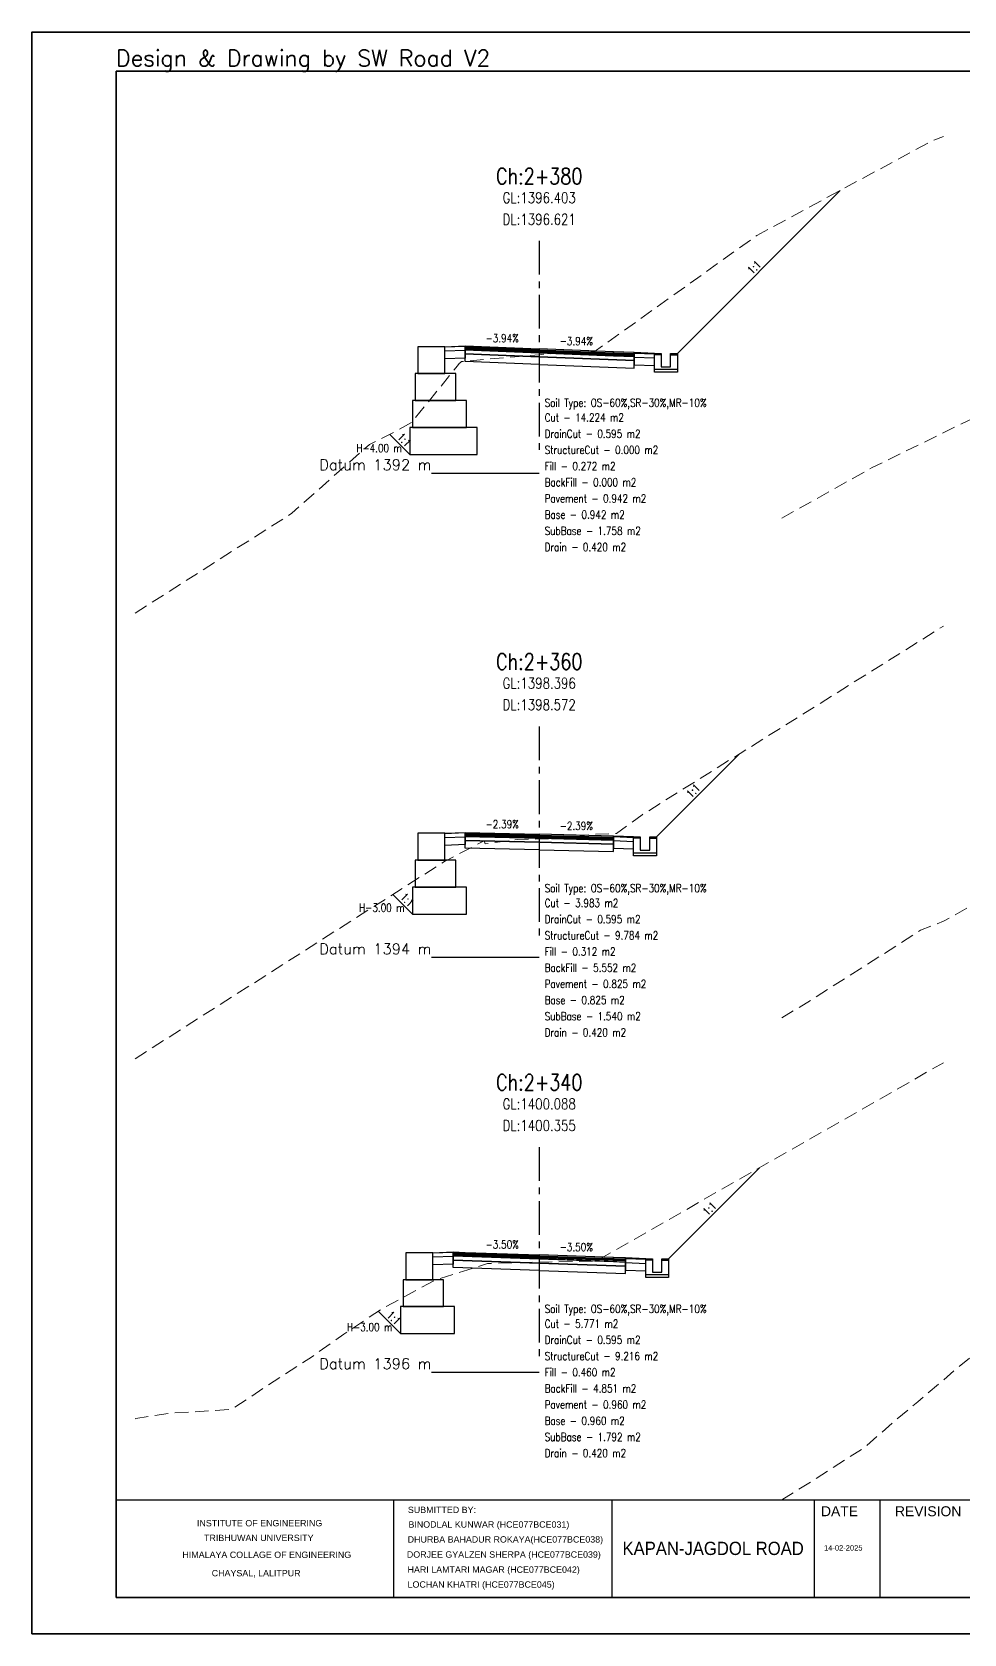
# Model space of a CAD drawing. Extents: x -19 to 1577, y -12 to 48.
# Drawn here: x 1385.2 to 1419.8, y -11.7 to 47.7 of the extents above; entities that cross this region are included whole.
import ezdxf
from ezdxf.enums import TextEntityAlignment as Align

# ---------------------------------------------------------------- set-up
doc = ezdxf.new("R2010")
doc.units = 0
doc.header["$MEASUREMENT"] = 0
doc.linetypes.add('Center', pattern=[2, 1.25, -0.25, 0.25, -0.25])
doc.linetypes.add('Dashed', pattern=[0.75, 0.5, -0.25])
for name, color, linetype in [('BackFill-Area', 7, 'Continuous'), ('Base', 6, 'Continuous'), ('Base-Area', 7, 'Continuous'), ('Cut-Area', 7, 'Continuous'), ('CutFillLine', 4, 'Continuous'), ('Drain', 3, 'Continuous'), ('Drain-Area', 7, 'Continuous'), ('DrainCut-Area', 7, 'Continuous'), ('ExtraWideningLayers', 7, 'Continuous'), ('Fill-Area', 7, 'Continuous'), ('Frame', 7, 'Continuous'), ('GabionRetainingWall', 140, 'Continuous'), ('Height', 7, 'Continuous'), ('L_CF_Slope', 7, 'Continuous'), ('L_Slope', 7, 'Continuous'), ('Pavement-Area', 7, 'Continuous'), ('PavementLayers', 1, 'Continuous'), ('R_CF_Slope', 7, 'Continuous'), ('R_Slope', 7, 'Continuous'), ('Shoulder', 2, 'Continuous'), ('Soil Type', 7, 'Continuous'), ('StructureCut-Area', 7, 'Continuous'), ('SubBase', 7, 'Continuous'), ('SubBase-Area', 7, 'Continuous')]:
    doc.layers.add(name, color=color, linetype=linetype)
for name, color, linetype, lineweight in [('CenterLine', 5, 'Center', 25), ('ChainageTxt', 7, 'Continuous', 25), ('DatumLabel', 1, 'Continuous', 25), ('DLTxt', 1, 'Continuous', 25), ('GL', 104, 'Dashed', 18), ('GLTxt', 3, 'Continuous', 25)]:
    doc.layers.add(name, color=color, linetype=linetype, lineweight=lineweight)
doc.styles.add('ARIAL', font='arial.ttf')
doc.styles.get("Standard").update_dxf_attribs({"font": 'simplex.shx'})

# ---------------------------------------------------------------- blocks, each defined once
blk = doc.blocks.new('SheetA3-1')
at = {"layer": 'Frame', "color": 6, "linetype": 'Continuous', "lineweight": 35}
for p, q in [((397, 0), (0, 0)), ((0, 0), (0, -283)), ((0, -283), (397, -283))]:
    blk.add_line(p, q, dxfattribs=at)
at = {"layer": 'Frame', "linetype": 'Continuous', "lineweight": 30}
for p, q in [((397, -264.94), (0, -264.94)), ((51.51, -282.86), (51.51, -264.94)), ((91.94, -264.94), (91.94, -282.86)), ((129.6, -282.86), (129.6, -264.94)), ((141.75, -282.86), (141.75, -264.94))]:
    blk.add_line(p, q, dxfattribs=at)
at = {"layer": 'Frame', "color": 6, "linetype": 'Continuous', "lineweight": 35}
blk.add_lwpolyline([(-15.62, -289.77), (404.38, -289.77), (404.38, 7.23), (-15.62, 7.23)], close=True, dxfattribs=at)
at = {"color": 1, "style": 'ARIAL'}
for tag, height, p in [('DWGNUM', 4, (397, -274.34)), ('SHEETNUM', 3, (397, -280.11))]:
    blk.add_attdef(tag, text='', height=height, dxfattribs=at).set_placement(p, align=Align.MIDDLE_RIGHT)
at = {"style": 'ARIAL'}
blk.add_attdef('CHRANGE', text='', height=3, dxfattribs=at).set_placement((332.51, -278.38), align=Align.MIDDLE_CENTER)
at = {"layer": 'Frame', "linetype": 'Continuous', "style": 'ARIAL'}
for s, height, p in [('SUBMITTED BY:', 1.1795, (54.13, -267.35)), ('DATE', 1.843, (130.78, -267.94)), ('REVISION', 1.843, (144.51, -267.94)), ('BINODLAL KUNWAR (HCE077BCE031)', 1.1795, (54.23, -270.06)), ('DHURBA BAHADUR ROKAYA(HCE077BCE038)', 1.1795, (54.09, -272.83)), ('DORJEE GYALZEN SHERPA (HCE077BCE039)', 1.1795, (53.94, -275.63)), ('14-02-2025', 1, (131.34, -274.31)), ('HARI LAMTARI MAGAR (HCE077BCE042)', 1.1795, (54.07, -278.43)), ('LOCHAN KHATRI (HCE077BCE045)', 1.1795, (54.07, -281.19))]:
    blk.add_text(s, height=height, dxfattribs=at).set_placement(p)
blk.add_text('INSTITUTE OF ENGINEERING', height=1.1795, dxfattribs=at).set_placement((26.62, -269.82), align=Align.CENTER)
for s, p in [('TRIBHUWAN UNIVERSITY', (26.46, -271.96)), ('HIMALAYA COLLAGE OF ENGINEERING', (27.95, -275.09)), ('CHAYSAL, LALITPUR', (25.97, -278.6))]:
    blk.add_text(s, height=1.1795, dxfattribs=at).set_placement(p, align=Align.MIDDLE)
at = {"layer": 'Frame', "linetype": 'Continuous', "lineweight": 30, "style": 'ARIAL', "width": 0.9}
for tag, height, p in [('DWGNAME', 3.07, (332.51, -269.42)), ('KAPAN-JAGDOLROAD', 2.46, (110.77, -273.9))]:
    blk.add_attdef(tag, text='', height=height, dxfattribs=at).set_placement(p, align=Align.MIDDLE_CENTER)
at = {"layer": 'Frame', "color": 7, "linetype": 'Continuous', "style": 'ARIAL'}
for tag, p in [('V1', (269.08, -274.49)), ('V2', (299.8, -274.49))]:
    blk.add_attdef(tag, text='', height=1.13, dxfattribs=at).set_placement(p, align=Align.BOTTOM_CENTER)
blk.add_attdef('HSCALE', (282.14, -271.91), '', height=1.13, dxfattribs=at)

msp = doc.modelspace()

# ---------------------------------------------------------------- linework, layer by layer
at = {"layer": 'Base'}
for points in [[(1404, 35.85), (1404, 35.7), (1401.25, 35.808), (1401.25, 35.808), (1401.25, 35.958), (1404, 35.85)], [(1404, 35.85), (1404, 35.7), (1407.527, 35.561), (1407.527, 35.561), (1407.527, 35.711), (1404, 35.85)], [(1404, 17.85), (1404, 17.7), (1401.25, 17.766), (1401.25, 17.766), (1401.25, 17.916), (1404, 17.85)], [(1404, 17.85), (1404, 17.7), (1406.75, 17.634), (1406.75, 17.634), (1406.75, 17.784), (1404, 17.85)], [(1404, 2.25), (1404, 2.1), (1400.8, 2.212), (1400.8, 2.212), (1400.8, 2.362), (1404, 2.25)], [(1404, 2.25), (1404, 2.1), (1407.2, 1.988), (1407.2, 1.988), (1407.2, 2.138), (1404, 2.25)]]:
    msp.add_lwpolyline(points, dxfattribs=at)
at = {"layer": 'CenterLine'}
for p, q in [((1404, 40), (1404, 32)), ((1404, 22), (1404, 14)), ((1404, 6.4), (1404, -1.6))]:
    msp.add_line(p, q, dxfattribs=at)
at = {"layer": 'CutFillLine'}
for points in [[(1409.127, 35.831), (1415.167, 41.871)], [(1399.2, 32.078), (1398.45, 32.828)], [(1408.35, 17.904), (1411.416, 20.971)], [(1399.3, 15.036), (1398.567, 15.768)], [(1408.8, 2.258), (1412.176, 5.634)], [(1398.85, -0.518), (1398.022, 0.31)]]:
    msp.add_lwpolyline(points, dxfattribs=at)
at = {"layer": 'DatumLabel'}
for p, q in [((1404, 31.379), (1400, 31.379)), ((1404, 13.428), (1400, 13.428)), ((1404, -1.955), (1400, -1.955))]:
    msp.add_line(p, q, dxfattribs=at)
at = {"layer": 'Drain'}
for points in [[(1408.277, 35.831), (1408.527, 35.831), (1408.527, 35.781), (1408.527, 35.331), (1408.877, 35.331), (1408.877, 35.781), (1408.877, 35.831), (1409.127, 35.831), (1409.127, 35.781), (1409.127, 35.331), (1409.127, 35.231), (1409.127, 35.131), (1408.277, 35.131), (1408.277, 35.231), (1408.277, 35.331), (1408.277, 35.781), (1408.277, 35.831)], [(1408.527, 35.781), (1408.277, 35.781)], [(1408.877, 35.781), (1409.127, 35.781)], [(1409.127, 35.231), (1408.277, 35.231)], [(1407.5, 17.904), (1407.75, 17.904), (1407.75, 17.854), (1407.75, 17.404), (1408.1, 17.404), (1408.1, 17.854), (1408.1, 17.904), (1408.35, 17.904), (1408.35, 17.854), (1408.35, 17.404), (1408.35, 17.304), (1408.35, 17.204), (1407.5, 17.204), (1407.5, 17.304), (1407.5, 17.404), (1407.5, 17.854), (1407.5, 17.904)], [(1407.75, 17.854), (1407.5, 17.854)], [(1408.1, 17.854), (1408.35, 17.854)], [(1408.35, 17.304), (1407.5, 17.304)], [(1407.95, 2.258), (1408.2, 2.258), (1408.2, 2.208), (1408.2, 1.758), (1408.55, 1.758), (1408.55, 2.208), (1408.55, 2.258), (1408.8, 2.258), (1408.8, 2.208), (1408.8, 1.758), (1408.8, 1.658), (1408.8, 1.558), (1407.95, 1.558), (1407.95, 1.658), (1407.95, 1.758), (1407.95, 2.208), (1407.95, 2.258)], [(1408.2, 2.208), (1407.95, 2.208)], [(1408.55, 2.208), (1408.8, 2.208)], [(1408.8, 1.658), (1407.95, 1.658)]]:
    msp.add_lwpolyline(points, dxfattribs=at)
at = {"layer": 'ExtraWideningLayers'}
for points in [[(1406.75, 35.892), (1406.75, 35.842), (1407.527, 35.811), (1407.527, 35.811), (1407.527, 35.861), (1406.75, 35.892)], [(1406.75, 35.842), (1406.75, 35.792), (1407.527, 35.761), (1407.527, 35.761), (1407.527, 35.811), (1406.75, 35.842)], [(1406.75, 35.792), (1406.75, 35.742), (1407.527, 35.711), (1407.527, 35.711), (1407.527, 35.761), (1406.75, 35.792)], [(1401.25, 2.496), (1401.25, 2.446), (1400.8, 2.462), (1400.8, 2.462), (1400.8, 2.512), (1401.25, 2.496)], [(1401.25, 2.446), (1401.25, 2.396), (1400.8, 2.412), (1400.8, 2.412), (1400.8, 2.462), (1401.25, 2.446)], [(1401.25, 2.396), (1401.25, 2.346), (1400.8, 2.362), (1400.8, 2.362), (1400.8, 2.412), (1401.25, 2.396)], [(1406.75, 2.304), (1406.75, 2.254), (1407.2, 2.238), (1407.2, 2.238), (1407.2, 2.288), (1406.75, 2.304)], [(1406.75, 2.254), (1406.75, 2.204), (1407.2, 2.188), (1407.2, 2.188), (1407.2, 2.238), (1406.75, 2.254)], [(1406.75, 2.204), (1406.75, 2.154), (1407.2, 2.138), (1407.2, 2.138), (1407.2, 2.188), (1406.75, 2.204)]]:
    msp.add_lwpolyline(points, dxfattribs=at)
at = {"layer": 'GabionRetainingWall'}
for points in [[(1400.5, 36.078), (1399.5, 36.078), (1399.5, 35.078), (1400.5, 35.078), (1400.5, 36.078)], [(1400.9, 35.078), (1399.4, 35.078), (1399.4, 34.078), (1400.9, 34.078), (1400.9, 35.078)], [(1401.3, 34.078), (1399.3, 34.078), (1399.3, 33.078), (1401.3, 33.078), (1401.3, 34.078)], [(1401.7, 33.078), (1399.2, 33.078), (1399.2, 32.078), (1401.7, 32.078), (1401.7, 33.078)], [(1400.5, 18.036), (1399.5, 18.036), (1399.5, 17.036), (1400.5, 17.036), (1400.5, 18.036)], [(1400.9, 17.036), (1399.4, 17.036), (1399.4, 16.036), (1400.9, 16.036), (1400.9, 17.036)], [(1401.3, 16.036), (1399.3, 16.036), (1399.3, 15.036), (1401.3, 15.036), (1401.3, 16.036)], [(1400.05, 2.482), (1399.05, 2.482), (1399.05, 1.482), (1400.05, 1.482), (1400.05, 2.482)], [(1400.45, 1.482), (1398.95, 1.482), (1398.95, 0.482), (1400.45, 0.482), (1400.45, 1.482)], [(1400.85, 0.482), (1398.85, 0.482), (1398.85, -0.518), (1400.85, -0.518), (1400.85, 0.482)]]:
    msp.add_lwpolyline(points, dxfattribs=at)
at = {"layer": 'GL', "flags": 128}
for points in [[(1389, 26.196), (1394.819, 29.903), (1397.696, 32.452), (1398.598, 32.901), (1399.264, 33.27), (1400.963, 35.367), (1401.03, 35.454), (1401.074, 35.491), (1401.115, 35.524), (1401.29, 35.546), (1404, 35.782), (1405.089, 35.877), (1406.039, 35.884), (1412.069, 40.199), (1418.561, 43.702), (1419, 43.878)], [(1413, 29.72), (1416.351, 31.594), (1421.99, 34.349), (1423.176, 34.881), (1425.164, 35.875), (1426.775, 35.893), (1428, 35.888), (1428.049, 35.888), (1430.209, 35.945), (1433.807, 38.294), (1440.778, 41.885), (1443, 42.902)], [(1413, 11.186), (1414.131, 11.874), (1418.151, 14.441), (1419.004, 14.771), (1420.574, 15.658), (1424.68, 17.945), (1427.567, 18.059), (1428, 18.072), (1430.048, 18.13), (1436.25, 22.447), (1442.634, 26.281), (1443, 26.439)], [(1389, 9.674), (1400.294, 16.869), (1400.485, 16.992), (1401.955, 17.755), (1401.995, 17.647), (1401.996, 17.647), (1403.189, 17.801), (1404, 17.824), (1404.996, 17.851), (1406.005, 18.001), (1406.871, 18.024), (1407.823, 18.722), (1419, 25.716)], [(1413, -6.683), (1413.482, -6.39), (1416.088, -4.726), (1417.147, -3.793), (1418.048, -3.049), (1419.475, -1.827), (1423.976, 1.809), (1424.129, 1.914), (1424.427, 2.176), (1424.702, 2.178), (1426.637, 2.38), (1426.673, 2.382), (1427.071, 2.373), (1427.866, 2.358), (1428, 2.36), (1428.287, 2.364), (1429.168, 2.36), (1429.23, 2.38), (1429.589, 2.586), (1441.301, 9.831), (1443, 10.706)], [(1389, -3.673), (1389.028, -3.659), (1390.227, -3.476), (1392.591, -3.325), (1394.543, -2.026), (1395.581, -1.36), (1396.744, -0.543), (1398.139, 0.388), (1399.88, 1.332), (1400.128, 1.46), (1402.076, 2.08), (1403.043, 2.114), (1404, 2.133), (1405.993, 2.172), (1406.107, 2.17), (1419, 9.529)]]:
    msp.add_lwpolyline(points, dxfattribs=at)
at = {"layer": 'PavementLayers'}
for points in [[(1404, 36), (1404, 35.95), (1401.25, 36.058), (1401.25, 36.058), (1401.25, 36.108), (1404, 36)], [(1404, 35.95), (1404, 35.9), (1401.25, 36.008), (1401.25, 36.008), (1401.25, 36.058), (1404, 35.95)], [(1404, 35.9), (1404, 35.85), (1401.25, 35.958), (1401.25, 35.958), (1401.25, 36.008), (1404, 35.9)], [(1404, 36), (1404, 35.95), (1406.75, 35.842), (1406.75, 35.842), (1406.75, 35.892), (1404, 36)], [(1404, 35.95), (1404, 35.9), (1406.75, 35.792), (1406.75, 35.792), (1406.75, 35.842), (1404, 35.95)], [(1404, 35.9), (1404, 35.85), (1406.75, 35.742), (1406.75, 35.742), (1406.75, 35.792), (1404, 35.9)], [(1404, 18), (1404, 17.95), (1401.25, 18.016), (1401.25, 18.016), (1401.25, 18.066), (1404, 18)], [(1404, 17.95), (1404, 17.9), (1401.25, 17.966), (1401.25, 17.966), (1401.25, 18.016), (1404, 17.95)], [(1404, 17.9), (1404, 17.85), (1401.25, 17.916), (1401.25, 17.916), (1401.25, 17.966), (1404, 17.9)], [(1404, 18), (1404, 17.95), (1406.75, 17.884), (1406.75, 17.884), (1406.75, 17.934), (1404, 18)], [(1404, 17.95), (1404, 17.9), (1406.75, 17.834), (1406.75, 17.834), (1406.75, 17.884), (1404, 17.95)], [(1404, 17.9), (1404, 17.85), (1406.75, 17.784), (1406.75, 17.784), (1406.75, 17.834), (1404, 17.9)], [(1404, 2.4), (1404, 2.35), (1401.25, 2.446), (1401.25, 2.446), (1401.25, 2.496), (1404, 2.4)], [(1404, 2.35), (1404, 2.3), (1401.25, 2.396), (1401.25, 2.396), (1401.25, 2.446), (1404, 2.35)], [(1404, 2.3), (1404, 2.25), (1401.25, 2.346), (1401.25, 2.346), (1401.25, 2.396), (1404, 2.3)], [(1404, 2.4), (1404, 2.35), (1406.75, 2.254), (1406.75, 2.254), (1406.75, 2.304), (1404, 2.4)], [(1404, 2.35), (1404, 2.3), (1406.75, 2.204), (1406.75, 2.204), (1406.75, 2.254), (1404, 2.35)], [(1404, 2.3), (1404, 2.25), (1406.75, 2.154), (1406.75, 2.154), (1406.75, 2.204), (1404, 2.3)]]:
    msp.add_lwpolyline(points, dxfattribs=at)
at = {"layer": 'Shoulder'}
for p, q in [((1401.25, 36.088), (1400.5, 36.058)), ((1401.25, 35.938), (1400.5, 35.908)), ((1407.527, 35.841), (1408.277, 35.811)), ((1407.527, 35.691), (1408.277, 35.661)), ((1401.25, 18.046), (1400.5, 18.016)), ((1401.25, 17.896), (1400.5, 17.866)), ((1406.75, 17.914), (1407.5, 17.884)), ((1406.75, 17.764), (1407.5, 17.734)), ((1400.8, 2.492), (1400.05, 2.462)), ((1400.8, 2.342), (1400.05, 2.312)), ((1407.2, 2.268), (1407.95, 2.238)), ((1407.2, 2.118), (1407.95, 2.088))]:
    msp.add_line(p, q, dxfattribs=at)
for points in [[(1401.25, 36.108), (1401.25, 36.088), (1401.25, 35.938), (1401.25, 35.658), (1400.5, 35.628), (1400.5, 35.908), (1400.5, 36.058), (1400.5, 36.078), (1401.25, 36.108)], [(1407.527, 35.861), (1407.527, 35.841), (1407.527, 35.691), (1407.527, 35.411), (1408.277, 35.381), (1408.277, 35.661), (1408.277, 35.811), (1408.277, 35.831), (1407.527, 35.861)], [(1401.25, 18.066), (1401.25, 18.046), (1401.25, 17.896), (1401.25, 17.616), (1400.5, 17.586), (1400.5, 17.866), (1400.5, 18.016), (1400.5, 18.036), (1401.25, 18.066)], [(1406.75, 17.934), (1406.75, 17.914), (1406.75, 17.764), (1406.75, 17.484), (1407.5, 17.454), (1407.5, 17.734), (1407.5, 17.884), (1407.5, 17.904), (1406.75, 17.934)], [(1400.8, 2.512), (1400.8, 2.492), (1400.8, 2.342), (1400.8, 2.062), (1400.05, 2.032), (1400.05, 2.312), (1400.05, 2.462), (1400.05, 2.482), (1400.8, 2.512)], [(1407.2, 2.288), (1407.2, 2.268), (1407.2, 2.118), (1407.2, 1.838), (1407.95, 1.808), (1407.95, 2.088), (1407.95, 2.238), (1407.95, 2.258), (1407.2, 2.288)]]:
    msp.add_lwpolyline(points, dxfattribs=at)
at = {"layer": 'SubBase'}
for points in [[(1404, 35.7), (1404, 35.42), (1401.25, 35.528), (1401.25, 35.528), (1401.25, 35.808), (1404, 35.7)], [(1404, 35.7), (1404, 35.42), (1407.527, 35.281), (1407.527, 35.281), (1407.527, 35.561), (1404, 35.7)], [(1404, 17.7), (1404, 17.42), (1401.25, 17.486), (1401.25, 17.486), (1401.25, 17.766), (1404, 17.7)], [(1404, 17.7), (1404, 17.42), (1406.75, 17.354), (1406.75, 17.354), (1406.75, 17.634), (1404, 17.7)], [(1404, 2.1), (1404, 1.82), (1400.8, 1.932), (1400.8, 1.932), (1400.8, 2.212), (1404, 2.1)], [(1404, 2.1), (1404, 1.82), (1407.2, 1.708), (1407.2, 1.708), (1407.2, 1.988), (1404, 2.1)]]:
    msp.add_lwpolyline(points, dxfattribs=at)

# ---------------------------------------------------------------- block references
ref = msp.add_blockref('SheetA3-1', (1388.3, 46.3), dxfattribs=dict(xscale=0.200000002980232, yscale=0.200000002980232, zscale=0.200000002980232))
ref.add_attrib('ROADNAME', 'KAPAN-JAGDOL ROAD', dxfattribs={"layer": 'Frame', "linetype": 'Continuous', "lineweight": 30, "height": 0.49145, "style": 'ARIAL', "width": 0.9}).set_placement((1410.453, -8.481), align=Align.MIDDLE_CENTER)

# ---------------------------------------------------------------- texts
msp.add_text('Design & Drawing by SW Road V2', height=0.6).set_placement((1388.3, 46.3), align=Align.BOTTOM_LEFT)
at = {"layer": 'BackFill-Area', "width": 0.8}
for s, p in [('BackFill - 0.000 m2', (1404.2, 31.2)), ('BackFill - 5.552 m2', (1404.2, 13.2)), ('BackFill - 4.851 m2', (1404.2, -2.4))]:
    msp.add_text(s, height=0.3, dxfattribs=at).set_placement(p, align=Align.TOP_LEFT)
at = {"layer": 'Base-Area', "width": 0.8}
for s, p in [('Base - 0.942 m2', (1404.2, 30)), ('Base - 0.825 m2', (1404.2, 12)), ('Base - 0.960 m2', (1404.2, -3.6))]:
    msp.add_text(s, height=0.3, dxfattribs=at).set_placement(p, align=Align.TOP_LEFT)
at = {"layer": 'ChainageTxt', "width": 0.8}
for s, p in [('Ch:2+380', (1404, 42.4)), ('Ch:2+360', (1404, 24.4)), ('Ch:2+340', (1404, 8.8))]:
    msp.add_text(s, height=0.6, dxfattribs=at).set_placement(p, align=Align.MIDDLE_CENTER)
at = {"layer": 'Cut-Area', "width": 0.8}
for s, p in [('Cut - 14.224 m2', (1404.2, 33.6)), ('Cut - 3.983 m2', (1404.2, 15.6)), ('Cut - 5.771 m2', (1404.2, 0))]:
    msp.add_text(s, height=0.3, dxfattribs=at).set_placement(p, align=Align.TOP_LEFT)
at = {"layer": 'DatumLabel'}
for s, p in [('Datum 1392 m', (1400, 31.379)), ('Datum 1394 m', (1400, 13.428)), ('Datum 1396 m', (1400, -1.955))]:
    msp.add_text(s, height=0.4, dxfattribs=at).set_placement(p, align=Align.BOTTOM_RIGHT)
at = {"layer": 'DLTxt', "width": 0.8}
for s, p in [('DL:1396.621', (1404, 40.8)), ('DL:1398.572', (1404, 22.8)), ('DL:1400.355', (1404, 7.2))]:
    msp.add_text(s, height=0.4, dxfattribs=at).set_placement(p, align=Align.MIDDLE_CENTER)
at = {"layer": 'Drain-Area', "width": 0.8}
for p in [(1404.2, 28.8), (1404.2, 10.8), (1404.2, -4.8)]:
    msp.add_text('Drain - 0.420 m2', height=0.3, dxfattribs=at).set_placement(p, align=Align.TOP_LEFT)
at = {"layer": 'DrainCut-Area', "width": 0.8}
for p in [(1404.2, 33), (1404.2, 15), (1404.2, -0.6)]:
    msp.add_text('DrainCut - 0.595 m2', height=0.3, dxfattribs=at).set_placement(p, align=Align.TOP_LEFT)
at = {"layer": 'Fill-Area', "width": 0.8}
for s, p in [('Fill - 0.272 m2', (1404.2, 31.8)), ('Fill - 0.312 m2', (1404.2, 13.8)), ('Fill - 0.460 m2', (1404.2, -1.8))]:
    msp.add_text(s, height=0.3, dxfattribs=at).set_placement(p, align=Align.TOP_LEFT)
at = {"layer": 'GLTxt', "width": 0.8}
for s, p in [('GL:1396.403', (1404, 41.6)), ('GL:1398.396', (1404, 23.6)), ('GL:1400.088', (1404, 8))]:
    msp.add_text(s, height=0.4, dxfattribs=at).set_placement(p, align=Align.MIDDLE_CENTER)
at = {"layer": 'Height', "width": 0.8}
for s, p in [('H-4.00 m', (1398.9, 32.078)), ('H-3.00 m', (1399, 15.036)), ('H-3.00 m', (1398.55, -0.518))]:
    msp.add_text(s, height=0.3, dxfattribs=at).set_placement(p, align=Align.BOTTOM_RIGHT)
at = {"layer": 'L_CF_Slope', "width": 0.8}
for p in [(1398.825, 32.453), (1398.934, 15.402), (1398.436, -0.104)]:
    msp.add_text('1:1', height=0.3, rotation=315, dxfattribs=at).set_placement(p, align=Align.BOTTOM_CENTER)
at = {"layer": 'L_Slope', "width": 0.8}
for s, p in [('-3.94%', (1402.625, 36.154)), ('-2.39%', (1402.625, 18.133)), ('-3.50%', (1402.625, 2.548))]:
    msp.add_text(s, height=0.3, dxfattribs=at).set_placement(p, align=Align.BOTTOM_CENTER)
at = {"layer": 'Pavement-Area', "width": 0.8}
for s, p in [('Pavement - 0.942 m2', (1404.2, 30.6)), ('Pavement - 0.825 m2', (1404.2, 12.6)), ('Pavement - 0.960 m2', (1404.2, -3))]:
    msp.add_text(s, height=0.3, dxfattribs=at).set_placement(p, align=Align.TOP_LEFT)
at = {"layer": 'R_CF_Slope', "width": 0.8}
for p in [(1412.147, 38.851), (1409.883, 19.438), (1410.488, 3.946)]:
    msp.add_text('1:1', height=0.3, rotation=45, dxfattribs=at).set_placement(p, align=Align.BOTTOM_CENTER)
at = {"layer": 'R_Slope', "width": 0.8}
for s, p in [('-3.94%', (1405.375, 36.046)), ('-2.39%', (1405.375, 18.067)), ('-3.50%', (1405.375, 2.452))]:
    msp.add_text(s, height=0.3, dxfattribs=at).set_placement(p, align=Align.BOTTOM_CENTER)
at = {"layer": 'Soil Type', "width": 0.8}
for p in [(1404.2, 34), (1404.2, 16), (1404.2, 0.4)]:
    msp.add_text('Soil Type: OS-60%,SR-30%,MR-10%', height=0.3, dxfattribs=at).set_placement(p, align=Align.MIDDLE_LEFT)
at = {"layer": 'StructureCut-Area', "width": 0.8}
for s, p in [('StructureCut - 0.000 m2', (1404.2, 32.4)), ('StructureCut - 9.784 m2', (1404.2, 14.4)), ('StructureCut - 9.216 m2', (1404.2, -1.2))]:
    msp.add_text(s, height=0.3, dxfattribs=at).set_placement(p, align=Align.TOP_LEFT)
at = {"layer": 'SubBase-Area', "width": 0.8}
for s, p in [('SubBase - 1.758 m2', (1404.2, 29.4)), ('SubBase - 1.540 m2', (1404.2, 11.4)), ('SubBase - 1.792 m2', (1404.2, -4.2))]:
    msp.add_text(s, height=0.3, dxfattribs=at).set_placement(p, align=Align.TOP_LEFT)

doc.saveas('drawing.dxf')
